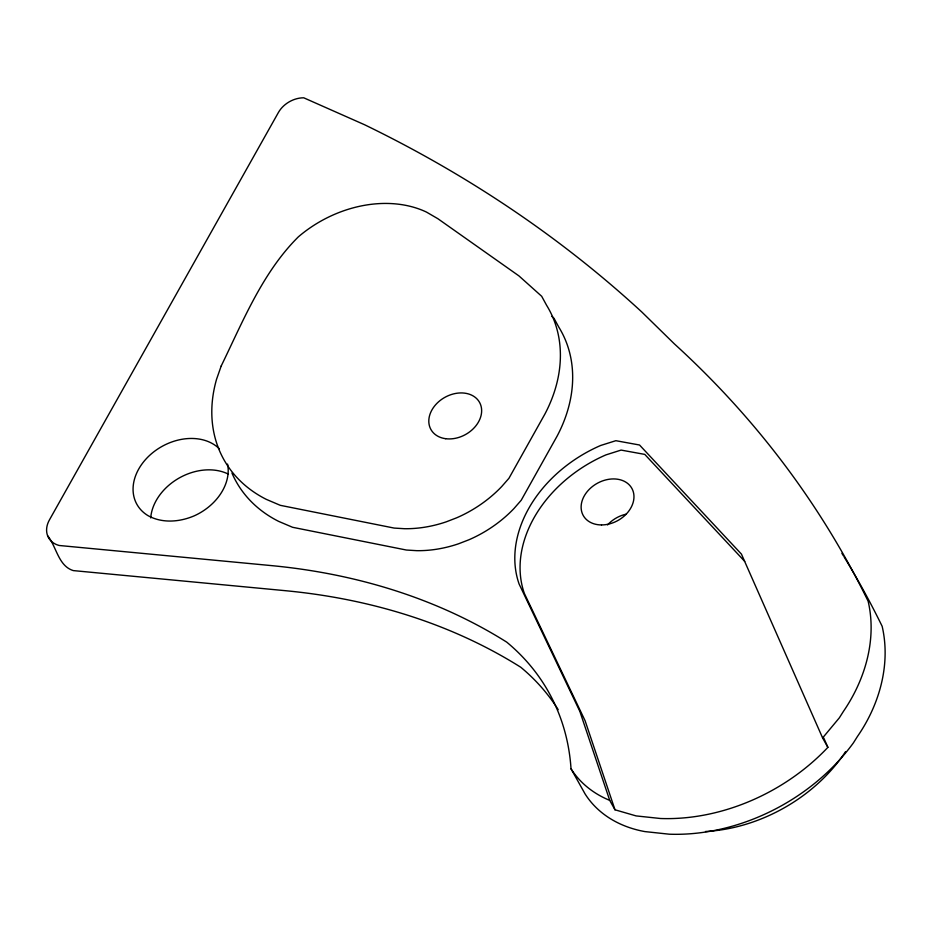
<?xml version="1.0" encoding="UTF-8"?>
<svg xmlns="http://www.w3.org/2000/svg" width="932" height="932" viewBox="0 0 932 932"><rect width="100%" height="100%" fill="white"/><g stroke="black" fill="none" stroke-linecap="round" stroke-linejoin="round"><path stroke-width="1.4" d="M822.618 737.934L741.429 554.097L639.527 445.007L615.854 440.696L600.674 445.473A123.572 94.377 -29.2 0 0 519.089 583.98L579.821 711.302L609.726 800.378L614.98 809.792L636.102 815.908L660.52 818.506A180.26 137.68 -29.2 0 0 827.884 747.347L822.618 737.934L839.348 717.826L843.472 711.314C865.199 679.568 877.047 639.34 868.123 601.187A1444.891 1103.604 -29.2 0 0 674.36 343.873L641.833 312.022A1718.596 1312.664 -29.2 0 0 364.587 124.748L303.739 97.802A24.069 18.384 -29.2 0 0 278.4 112.504L49.431 519.916A25.246 19.281 -29.2 0 0 59.229 545.488L271.445 565.608A665.168 508.057 -29.2 0 1 506.728 642.136A297.063 226.895 -29.2 0 1 571.025 768.795L585.051 793.889A127.276 97.219 -29.2 0 0 644.862 831.589L669.281 834.198A180.26 137.68 -29.2 0 0 853.374 742.921L857.487 736.408C879.424 704.778 890.969 664.376 882.15 626.281A1444.891 1103.604 -29.2 0 0 844.124 556.952M551.895 316.402L553.969 318.266L558.885 327.272A154.875 118.294 -29.2 0 1 557.161 436.025L521.209 500.263L513.986 508.523A107.774 82.319 -29.2 0 1 468.947 539.768L458.649 543.752A107.774 82.319 -29.2 0 1 416.744 550.672L406.387 550.031L292.578 527.291L278.633 521.361A158.16 120.799 -29.2 0 1 231.963 473.107M744.715 561.39L644.769 454.397L621.096 450.086L605.94 454.886A123.572 94.377 -29.2 0 0 524.343 593.393L585.086 720.716L614.98 809.792M47.614 535.749C56.561 546.595 58.192 565.91 73.267 570.594L285.472 590.702A665.168 508.057 -29.2 0 1 520.755 667.242A297.063 226.895 -29.2 0 1 558.175 709.636M823.76 738.016L827.884 747.347M609.726 800.378A127.276 97.219 -29.2 0 1 571.025 768.795M841.899 553.34A1444.891 1103.604 -29.2 0 1 843.378 555.752M607.559 524.902A27.843 21.273 -29.2 0 1 625.989 514.208M227.583 464.089A50.118 38.282 -29.2 0 1 194.392 515.769C179.794 522.048 162.389 523.574 148.083 515.687A50.118 38.282 -29.2 0 1 149.306 455.678A50.118 38.282 -29.2 0 1 219.335 448.793M150.704 517.924A50.118 38.282 -29.2 0 1 179.294 477.941A50.118 38.282 -29.2 0 1 228.398 474.143M845.58 751.623A146.755 112.085 -29.2 0 1 705.501 831.507M221.199 365.996L216.55 379.277A158.16 120.799 -29.2 0 0 266.354 499.389L280.299 505.33L394.12 528.071L404.476 528.712A107.774 82.319 -29.2 0 0 446.37 521.792L456.668 517.808A107.774 82.319 -29.2 0 0 501.707 486.551L508.942 478.291L544.894 414.064A154.875 118.294 -29.2 0 0 546.606 305.312L541.69 296.294L518.914 275.884L437.865 218.705L426.437 212.065A109.382 83.542 -29.2 0 0 298.345 236.856C262.579 272.342 242.949 321.307 221.199 365.996M601.513 524.937A27.843 21.273 -29.2 0 0 632.84 490.465A27.843 21.273 -29.2 0 0 588.267 490.395A27.843 21.273 -29.2 0 0 601.513 524.937M445.694 438.704A27.843 21.273 -29.2 0 0 481.331 407.331A27.843 21.273 -29.2 0 0 438.634 401.75A27.843 21.273 -29.2 0 0 445.694 438.704"/></g></svg>
